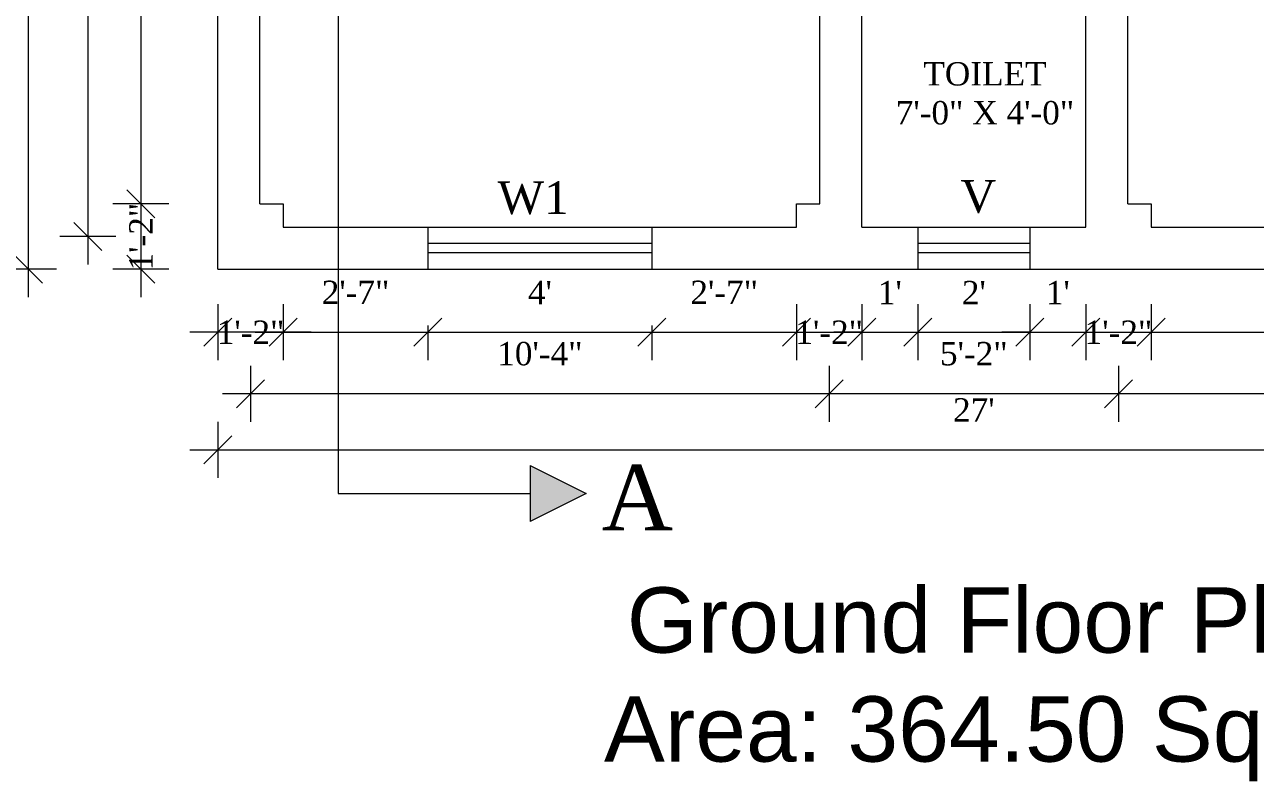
# Model space of a CAD drawing. Header units: inches. Extents: x 45643 to 78083, y -17830 to -3084.
# Drawn here: x 49104.2 to 49368, y -13875.1 to -13713 of the extents above; entities that cross this region are included whole.
import ezdxf

# ---------------------------------------------------------------- set-up
doc = ezdxf.new("R2010")
doc.units = ezdxf.units.IN
doc.header["$MEASUREMENT"] = 0
doc.layers.add('door', color=3, linetype='Continuous', lineweight=13)
doc.layers.add('steps', color=253, linetype='Continuous', lineweight=20)
doc.styles.get("Standard").update_dxf_attribs({"font": 'times.ttf'})
doc.dimstyles.new('Copy of Standard', dxfattribs={"dimtxt": 5, "dimasz": 6, "dimexe": 6, "dimexo": 12, "dimgap": 6, "dimtad": 1, "dimdec": 0, "dimzin": 0, "dimdsep": 46, "dimlunit": 3, "dimtxsty": 'Standard', "dimblk": 'OBLIQUE', "dimcen": 0.09, "dimdle": 6, "dimclrd": 256, "dimclre": 256, "dimclrt": 256, "dimadec": 0, "dimazin": 0, "dimtfac": 1, "dimtdec": 0, "dimtix": 1, "dimtmove": 2, "dimatfit": 3, "dimfxl": 6, "dimfxlon": 1, "dimtolj": 1, "dimtzin": 0, "dimlwd": 13, "dimlwe": 13, "dimarcsym": 0})

# ---------------------------------------------------------------- blocks, each defined once
blk = doc.blocks.new('_Oblique')
at = {"color": 0, "linetype": 'ByBlock', "lineweight": -2}
blk.add_line((-0.5, -0.5), (0.5, 0.5), dxfattribs=at)
blk = doc.blocks.new('*D1257')
at = {"layer": 'Defpoints', "color": 0, "ltscale": 0.5, "transparency": 16777216}
for p in [(49154.67, -13617.43), (49129.15, -13751.43), (49154.67, -13751.43)]:
    blk.add_point(p, dxfattribs=at)
at = {"layer": 'steps', "lineweight": 13, "ltscale": 0.5, "transparency": 16777216}
for p, q in [((49129.15, -13611.43), (49129.15, -13757.43)), ((49135.15, -13617.43), (49123.15, -13617.43)), ((49135.15, -13751.43), (49123.15, -13751.43))]:
    blk.add_line(p, q, dxfattribs=at)
at = {"layer": 'steps', "lineweight": 13, "ltscale": 0.5, "transparency": 16777216, "xscale": 6, "yscale": 6, "zscale": 6}
for p, rotation in [((49129.15, -13617.43), 90), ((49129.15, -13751.43), 270)]:
    blk.add_blockref('_Oblique', p, dxfattribs=dict(at, rotation=rotation))
at = {"layer": 'steps', "ltscale": 0.5, "transparency": 16777216, "insert": (49120.65, -13684.43), "char_height": 5, "attachment_point": 5, "rotation": 90}
blk.add_mtext('\\A1;11\'-2"', dxfattribs=at)
blk = doc.blocks.new('*D1258')
at = {"layer": 'Defpoints', "color": 0, "ltscale": 0.5, "transparency": 16777216}
for p in [(49154.67, -13751.43), (49129.15, -13765.43), (49154.67, -13765.43)]:
    blk.add_point(p, dxfattribs=at)
at = {"layer": 'steps', "lineweight": 13, "ltscale": 0.5, "transparency": 16777216}
for p, q in [((49129.15, -13745.43), (49129.15, -13771.43)), ((49135.15, -13751.43), (49123.15, -13751.43)), ((49135.15, -13765.43), (49123.15, -13765.43))]:
    blk.add_line(p, q, dxfattribs=at)
at = {"layer": 'steps', "lineweight": 13, "ltscale": 0.5, "transparency": 16777216, "xscale": 6, "yscale": 6, "zscale": 6}
for p, rotation in [((49129.15, -13751.43), 90), ((49129.15, -13765.43), 270)]:
    blk.add_blockref('_Oblique', p, dxfattribs=dict(at, rotation=rotation))
at = {"layer": 'steps', "ltscale": 0.5, "transparency": 16777216, "insert": (49129.15, -13758.43), "char_height": 5, "attachment_point": 5, "rotation": 90}
blk.add_mtext('\\A1;1\'-2"', dxfattribs=at)
blk = doc.blocks.new('*D1259')
at = {"layer": 'Defpoints', "color": 0, "ltscale": 0.5, "transparency": 16777216}
for p in [(49154.67, -13610.43), (49117.76, -13758.43), (49154.67, -13758.43)]:
    blk.add_point(p, dxfattribs=at)
at = {"layer": 'steps', "lineweight": 13, "ltscale": 0.5, "transparency": 16777216}
for p, q in [((49117.76, -13604.43), (49117.76, -13764.43)), ((49123.76, -13610.43), (49111.76, -13610.43)), ((49123.76, -13758.43), (49111.76, -13758.43))]:
    blk.add_line(p, q, dxfattribs=at)
at = {"layer": 'steps', "lineweight": 13, "ltscale": 0.5, "transparency": 16777216, "xscale": 6, "yscale": 6, "zscale": 6}
for p, rotation in [((49117.76, -13610.43), 90), ((49117.76, -13758.43), 270)]:
    blk.add_blockref('_Oblique', p, dxfattribs=dict(at, rotation=rotation))
at = {"layer": 'steps', "ltscale": 0.5, "transparency": 16777216, "insert": (49109.26, -13684.43), "char_height": 5, "attachment_point": 5, "rotation": 90}
blk.add_mtext('\\A1;12\'-4"', dxfattribs=at)
blk = doc.blocks.new('*D1260')
at = {"layer": 'Defpoints', "color": 0, "ltscale": 0.5, "transparency": 16777216}
for p in [(49105.09, -13603.43), (49145.67, -13603.43), (49145.67, -13765.43)]:
    blk.add_point(p, dxfattribs=at)
at = {"layer": 'steps', "lineweight": 13, "ltscale": 0.5, "transparency": 16777216}
for p, q in [((49105.09, -13771.43), (49105.09, -13597.43)), ((49111.09, -13603.43), (49099.09, -13603.43)), ((49111.09, -13765.43), (49099.09, -13765.43))]:
    blk.add_line(p, q, dxfattribs=at)
at = {"layer": 'steps', "lineweight": 13, "ltscale": 0.5, "transparency": 16777216, "xscale": 6, "yscale": 6, "zscale": 6}
for p, rotation in [((49105.09, -13603.43), 90), ((49105.09, -13765.43), 270)]:
    blk.add_blockref('_Oblique', p, dxfattribs=dict(at, rotation=rotation))
at = {"layer": 'steps', "ltscale": 0.5, "transparency": 16777216, "insert": (49096.54, -13684.43), "char_height": 5, "attachment_point": 5, "rotation": 90}
blk.add_mtext('\\A1;13\'-6"', dxfattribs=at)
blk = doc.blocks.new('*D1276')
at = {"layer": 'Defpoints', "color": 0, "ltscale": 0.5, "transparency": 16777216}
for p in [(49145.67, -13751.43), (49159.67, -13751.43), (49145.67, -13778.91)]:
    blk.add_point(p, dxfattribs=at)
at = {"layer": 'steps', "lineweight": 13, "ltscale": 0.5, "transparency": 16777216}
for p, q in [((49145.67, -13772.91), (49145.67, -13784.91)), ((49159.67, -13772.91), (49159.67, -13784.91)), ((49165.67, -13778.91), (49139.67, -13778.91))]:
    blk.add_line(p, q, dxfattribs=at)
at = {"layer": 'steps', "lineweight": 13, "ltscale": 0.5, "transparency": 16777216, "xscale": 6, "yscale": 6, "zscale": 6, "rotation": 180}
blk.add_blockref('_Oblique', (49145.67, -13778.91), dxfattribs=at)
at = {"layer": 'steps', "lineweight": 13, "ltscale": 0.5, "transparency": 16777216, "xscale": 6, "yscale": 6, "zscale": 6}
blk.add_blockref('_Oblique', (49159.67, -13778.91), dxfattribs=at)
at = {"layer": 'steps', "ltscale": 0.5, "transparency": 16777216, "insert": (49152.67, -13778.91), "char_height": 5, "attachment_point": 5}
blk.add_mtext('\\A1;1\'-2"', dxfattribs=at)
blk = doc.blocks.new('*D1277')
at = {"layer": 'Defpoints', "color": 0, "ltscale": 0.5, "transparency": 16777216}
for p in [(49159.67, -13751.43), (49190.67, -13765.43), (49190.67, -13778.91)]:
    blk.add_point(p, dxfattribs=at)
at = {"layer": 'steps', "lineweight": 13, "ltscale": 0.5, "transparency": 16777216}
for p, q in [((49159.67, -13772.91), (49159.67, -13784.91)), ((49153.67, -13778.91), (49196.67, -13778.91)), ((49190.67, -13777.43), (49190.67, -13784.91))]:
    blk.add_line(p, q, dxfattribs=at)
at = {"layer": 'steps', "lineweight": 13, "ltscale": 0.5, "transparency": 16777216, "xscale": 6, "yscale": 6, "zscale": 6, "rotation": 180}
blk.add_blockref('_Oblique', (49159.67, -13778.91), dxfattribs=at)
at = {"layer": 'steps', "lineweight": 13, "ltscale": 0.5, "transparency": 16777216, "xscale": 6, "yscale": 6, "zscale": 6}
blk.add_blockref('_Oblique', (49190.67, -13778.91), dxfattribs=at)
at = {"layer": 'steps', "ltscale": 0.5, "transparency": 16777216, "insert": (49175.17, -13770.36), "char_height": 5, "attachment_point": 5}
blk.add_mtext('\\A1;2\'-7"', dxfattribs=at)
blk = doc.blocks.new('*D1278')
at = {"layer": 'Defpoints', "color": 0, "ltscale": 0.5, "transparency": 16777216}
for p in [(49190.67, -13765.43), (49238.67, -13765.43), (49238.67, -13778.91)]:
    blk.add_point(p, dxfattribs=at)
at = {"layer": 'steps', "lineweight": 13, "ltscale": 0.5, "transparency": 16777216}
for p, q in [((49184.67, -13778.91), (49244.67, -13778.91)), ((49190.67, -13777.43), (49190.67, -13784.91)), ((49238.67, -13777.43), (49238.67, -13784.91))]:
    blk.add_line(p, q, dxfattribs=at)
at = {"layer": 'steps', "lineweight": 13, "ltscale": 0.5, "transparency": 16777216, "xscale": 6, "yscale": 6, "zscale": 6, "rotation": 180}
blk.add_blockref('_Oblique', (49190.67, -13778.91), dxfattribs=at)
at = {"layer": 'steps', "lineweight": 13, "ltscale": 0.5, "transparency": 16777216, "xscale": 6, "yscale": 6, "zscale": 6}
blk.add_blockref('_Oblique', (49238.67, -13778.91), dxfattribs=at)
at = {"layer": 'steps', "ltscale": 0.5, "transparency": 16777216, "insert": (49214.67, -13770.41), "char_height": 5, "attachment_point": 5}
blk.add_mtext("\\A1;4'", dxfattribs=at)
blk = doc.blocks.new('*D1279')
at = {"layer": 'Defpoints', "color": 0, "ltscale": 0.5, "transparency": 16777216}
for p in [(49269.67, -13756.43), (49238.67, -13765.43), (49269.67, -13778.91)]:
    blk.add_point(p, dxfattribs=at)
at = {"layer": 'steps', "lineweight": 13, "ltscale": 0.5, "transparency": 16777216}
for p, q in [((49269.67, -13772.91), (49269.67, -13784.91)), ((49232.67, -13778.91), (49275.67, -13778.91)), ((49238.67, -13777.43), (49238.67, -13784.91))]:
    blk.add_line(p, q, dxfattribs=at)
at = {"layer": 'steps', "lineweight": 13, "ltscale": 0.5, "transparency": 16777216, "xscale": 6, "yscale": 6, "zscale": 6, "rotation": 180}
blk.add_blockref('_Oblique', (49238.67, -13778.91), dxfattribs=at)
at = {"layer": 'steps', "lineweight": 13, "ltscale": 0.5, "transparency": 16777216, "xscale": 6, "yscale": 6, "zscale": 6}
blk.add_blockref('_Oblique', (49269.67, -13778.91), dxfattribs=at)
at = {"layer": 'steps', "ltscale": 0.5, "transparency": 16777216, "insert": (49254.17, -13770.36), "char_height": 5, "attachment_point": 5}
blk.add_mtext('\\A1;2\'-7"', dxfattribs=at)
blk = doc.blocks.new('*D1280')
at = {"layer": 'Defpoints', "color": 0, "ltscale": 0.5, "transparency": 16777216}
for p in [(49269.67, -13756.43), (49283.67, -13756.43), (49283.67, -13778.91)]:
    blk.add_point(p, dxfattribs=at)
at = {"layer": 'steps', "lineweight": 13, "ltscale": 0.5, "transparency": 16777216}
for p, q in [((49269.67, -13772.91), (49269.67, -13784.91)), ((49283.67, -13772.91), (49283.67, -13784.91)), ((49263.67, -13778.91), (49289.67, -13778.91))]:
    blk.add_line(p, q, dxfattribs=at)
at = {"layer": 'steps', "lineweight": 13, "ltscale": 0.5, "transparency": 16777216, "xscale": 6, "yscale": 6, "zscale": 6, "rotation": 180}
blk.add_blockref('_Oblique', (49269.67, -13778.91), dxfattribs=at)
at = {"layer": 'steps', "lineweight": 13, "ltscale": 0.5, "transparency": 16777216, "xscale": 6, "yscale": 6, "zscale": 6}
blk.add_blockref('_Oblique', (49283.67, -13778.91), dxfattribs=at)
at = {"layer": 'steps', "ltscale": 0.5, "transparency": 16777216, "insert": (49276.67, -13778.91), "char_height": 5, "attachment_point": 5}
blk.add_mtext('\\A1;1\'-2"', dxfattribs=at)
blk = doc.blocks.new('*D1281')
at = {"layer": 'Defpoints', "color": 0, "ltscale": 0.5, "transparency": 16777216}
for p in [(49283.67, -13756.43), (49295.67, -13756.43), (49295.67, -13778.91)]:
    blk.add_point(p, dxfattribs=at)
at = {"layer": 'steps', "lineweight": 13, "ltscale": 0.5, "transparency": 16777216}
for p, q in [((49283.67, -13772.91), (49283.67, -13784.91)), ((49295.67, -13772.91), (49295.67, -13784.91)), ((49283.67, -13778.91), (49277.67, -13778.91)), ((49283.67, -13778.91), (49295.67, -13778.91)), ((49295.67, -13778.91), (49301.67, -13778.91))]:
    blk.add_line(p, q, dxfattribs=at)
at = {"layer": 'steps', "lineweight": 13, "ltscale": 0.5, "transparency": 16777216, "xscale": 6, "yscale": 6, "zscale": 6}
blk.add_blockref('_Oblique', (49283.67, -13778.91), dxfattribs=at)
at = {"layer": 'steps', "lineweight": 13, "ltscale": 0.5, "transparency": 16777216, "xscale": 6, "yscale": 6, "zscale": 6, "rotation": 180}
blk.add_blockref('_Oblique', (49295.67, -13778.91), dxfattribs=at)
at = {"layer": 'steps', "ltscale": 0.5, "transparency": 16777216, "insert": (49289.67, -13770.41), "char_height": 5, "attachment_point": 5}
blk.add_mtext("\\A1;1'", dxfattribs=at)
blk = doc.blocks.new('*D1282')
at = {"layer": 'Defpoints', "color": 0, "ltscale": 0.5, "transparency": 16777216}
for p in [(49295.67, -13756.43), (49319.67, -13756.43), (49319.67, -13778.91)]:
    blk.add_point(p, dxfattribs=at)
at = {"layer": 'steps', "lineweight": 13, "ltscale": 0.5, "transparency": 16777216}
for p, q in [((49295.67, -13772.91), (49295.67, -13784.91)), ((49319.67, -13772.91), (49319.67, -13784.91)), ((49289.67, -13778.91), (49325.67, -13778.91))]:
    blk.add_line(p, q, dxfattribs=at)
at = {"layer": 'steps', "lineweight": 13, "ltscale": 0.5, "transparency": 16777216, "xscale": 6, "yscale": 6, "zscale": 6, "rotation": 180}
blk.add_blockref('_Oblique', (49295.67, -13778.91), dxfattribs=at)
at = {"layer": 'steps', "lineweight": 13, "ltscale": 0.5, "transparency": 16777216, "xscale": 6, "yscale": 6, "zscale": 6}
blk.add_blockref('_Oblique', (49319.67, -13778.91), dxfattribs=at)
at = {"layer": 'steps', "ltscale": 0.5, "transparency": 16777216, "insert": (49307.67, -13770.41), "char_height": 5, "attachment_point": 5}
blk.add_mtext("\\A1;2'", dxfattribs=at)
blk = doc.blocks.new('*D1283')
at = {"layer": 'Defpoints', "color": 0, "ltscale": 0.5, "transparency": 16777216}
for p in [(49319.67, -13756.43), (49331.67, -13756.43), (49331.67, -13778.91)]:
    blk.add_point(p, dxfattribs=at)
at = {"layer": 'steps', "lineweight": 13, "ltscale": 0.5, "transparency": 16777216}
for p, q in [((49319.67, -13772.91), (49319.67, -13784.91)), ((49331.67, -13772.91), (49331.67, -13784.91)), ((49319.67, -13778.91), (49313.67, -13778.91)), ((49319.67, -13778.91), (49331.67, -13778.91)), ((49331.67, -13778.91), (49337.67, -13778.91))]:
    blk.add_line(p, q, dxfattribs=at)
at = {"layer": 'steps', "lineweight": 13, "ltscale": 0.5, "transparency": 16777216, "xscale": 6, "yscale": 6, "zscale": 6}
blk.add_blockref('_Oblique', (49319.67, -13778.91), dxfattribs=at)
at = {"layer": 'steps', "lineweight": 13, "ltscale": 0.5, "transparency": 16777216, "xscale": 6, "yscale": 6, "zscale": 6, "rotation": 180}
blk.add_blockref('_Oblique', (49331.67, -13778.91), dxfattribs=at)
at = {"layer": 'steps', "ltscale": 0.5, "transparency": 16777216, "insert": (49325.67, -13770.41), "char_height": 5, "attachment_point": 5}
blk.add_mtext("\\A1;1'", dxfattribs=at)
blk = doc.blocks.new('*D1284')
at = {"layer": 'Defpoints', "color": 0, "ltscale": 0.5, "transparency": 16777216}
for p in [(49331.67, -13756.43), (49345.67, -13756.43), (49345.67, -13778.91)]:
    blk.add_point(p, dxfattribs=at)
at = {"layer": 'steps', "lineweight": 13, "ltscale": 0.5, "transparency": 16777216}
for p, q in [((49331.67, -13772.91), (49331.67, -13784.91)), ((49345.67, -13772.91), (49345.67, -13784.91)), ((49325.67, -13778.91), (49351.67, -13778.91))]:
    blk.add_line(p, q, dxfattribs=at)
at = {"layer": 'steps', "lineweight": 13, "ltscale": 0.5, "transparency": 16777216, "xscale": 6, "yscale": 6, "zscale": 6, "rotation": 180}
blk.add_blockref('_Oblique', (49331.67, -13778.91), dxfattribs=at)
at = {"layer": 'steps', "lineweight": 13, "ltscale": 0.5, "transparency": 16777216, "xscale": 6, "yscale": 6, "zscale": 6}
blk.add_blockref('_Oblique', (49345.67, -13778.91), dxfattribs=at)
at = {"layer": 'steps', "ltscale": 0.5, "transparency": 16777216, "insert": (49338.67, -13778.91), "char_height": 5, "attachment_point": 5}
blk.add_mtext('\\A1;1\'-2"', dxfattribs=at)
blk = doc.blocks.new('*D1285')
at = {"layer": 'Defpoints', "color": 0, "ltscale": 0.5, "transparency": 16777216}
for p in [(49345.67, -13756.43), (49455.67, -13756.43), (49455.67, -13778.91)]:
    blk.add_point(p, dxfattribs=at)
at = {"layer": 'steps', "lineweight": 13, "ltscale": 0.5, "transparency": 16777216}
for p, q in [((49345.67, -13772.91), (49345.67, -13784.91)), ((49455.67, -13772.91), (49455.67, -13784.91)), ((49339.67, -13778.91), (49461.67, -13778.91))]:
    blk.add_line(p, q, dxfattribs=at)
at = {"layer": 'steps', "lineweight": 13, "ltscale": 0.5, "transparency": 16777216, "xscale": 6, "yscale": 6, "zscale": 6, "rotation": 180}
blk.add_blockref('_Oblique', (49345.67, -13778.91), dxfattribs=at)
at = {"layer": 'steps', "lineweight": 13, "ltscale": 0.5, "transparency": 16777216, "xscale": 6, "yscale": 6, "zscale": 6}
blk.add_blockref('_Oblique', (49455.67, -13778.91), dxfattribs=at)
at = {"layer": 'steps', "ltscale": 0.5, "transparency": 16777216, "insert": (49400.67, -13770.36), "char_height": 5, "attachment_point": 5}
blk.add_mtext('\\A1;9\'-2"', dxfattribs=at)
blk = doc.blocks.new('*D1287')
at = {"layer": 'Defpoints', "color": 0, "ltscale": 0.5, "transparency": 16777216}
for p in [(49338.67, -13617.43), (49462.67, -13756.43), (49338.67, -13792.07)]:
    blk.add_point(p, dxfattribs=at)
at = {"layer": 'steps', "lineweight": 13, "ltscale": 0.5, "transparency": 16777216}
for p, q in [((49338.67, -13786.07), (49338.67, -13798.07)), ((49462.67, -13786.07), (49462.67, -13798.07)), ((49468.67, -13792.07), (49332.67, -13792.07))]:
    blk.add_line(p, q, dxfattribs=at)
at = {"layer": 'steps', "lineweight": 13, "ltscale": 0.5, "transparency": 16777216, "xscale": 6, "yscale": 6, "zscale": 6, "rotation": 180}
blk.add_blockref('_Oblique', (49338.67, -13792.07), dxfattribs=at)
at = {"layer": 'steps', "lineweight": 13, "ltscale": 0.5, "transparency": 16777216, "xscale": 6, "yscale": 6, "zscale": 6}
blk.add_blockref('_Oblique', (49462.67, -13792.07), dxfattribs=at)
at = {"layer": 'steps', "ltscale": 0.5, "transparency": 16777216, "insert": (49400.67, -13783.53), "char_height": 5, "attachment_point": 5}
blk.add_mtext('\\A1;10\'-4"', dxfattribs=at)
blk = doc.blocks.new('*D1288')
at = {"layer": 'Defpoints', "color": 0, "ltscale": 0.5, "transparency": 16777216}
for p in [(49276.67, -13617.43), (49338.67, -13617.43), (49276.67, -13792.07)]:
    blk.add_point(p, dxfattribs=at)
at = {"layer": 'steps', "lineweight": 13, "ltscale": 0.5, "transparency": 16777216}
for p, q in [((49276.67, -13786.07), (49276.67, -13798.07)), ((49338.67, -13786.07), (49338.67, -13798.07)), ((49344.67, -13792.07), (49270.67, -13792.07))]:
    blk.add_line(p, q, dxfattribs=at)
at = {"layer": 'steps', "lineweight": 13, "ltscale": 0.5, "transparency": 16777216, "xscale": 6, "yscale": 6, "zscale": 6, "rotation": 180}
blk.add_blockref('_Oblique', (49276.67, -13792.07), dxfattribs=at)
at = {"layer": 'steps', "lineweight": 13, "ltscale": 0.5, "transparency": 16777216, "xscale": 6, "yscale": 6, "zscale": 6}
blk.add_blockref('_Oblique', (49338.67, -13792.07), dxfattribs=at)
at = {"layer": 'steps', "ltscale": 0.5, "transparency": 16777216, "insert": (49307.67, -13783.53), "char_height": 5, "attachment_point": 5}
blk.add_mtext('\\A1;5\'-2"', dxfattribs=at)
blk = doc.blocks.new('*D1289')
at = {"layer": 'Defpoints', "color": 0, "ltscale": 0.5, "transparency": 16777216}
for p in [(49276.67, -13617.43), (49152.67, -13756.43), (49152.67, -13792.07)]:
    blk.add_point(p, dxfattribs=at)
at = {"layer": 'steps', "lineweight": 13, "ltscale": 0.5, "transparency": 16777216}
for p, q in [((49152.67, -13786.07), (49152.67, -13798.07)), ((49276.67, -13786.07), (49276.67, -13798.07)), ((49282.67, -13792.07), (49146.67, -13792.07))]:
    blk.add_line(p, q, dxfattribs=at)
at = {"layer": 'steps', "lineweight": 13, "ltscale": 0.5, "transparency": 16777216, "xscale": 6, "yscale": 6, "zscale": 6, "rotation": 180}
blk.add_blockref('_Oblique', (49152.67, -13792.07), dxfattribs=at)
at = {"layer": 'steps', "lineweight": 13, "ltscale": 0.5, "transparency": 16777216, "xscale": 6, "yscale": 6, "zscale": 6}
blk.add_blockref('_Oblique', (49276.67, -13792.07), dxfattribs=at)
at = {"layer": 'steps', "ltscale": 0.5, "transparency": 16777216, "insert": (49214.67, -13783.53), "char_height": 5, "attachment_point": 5}
blk.add_mtext('\\A1;10\'-4"', dxfattribs=at)
blk = doc.blocks.new('*D1290')
at = {"layer": 'Defpoints', "color": 0, "ltscale": 0.5, "transparency": 16777216}
for p in [(49145.67, -13765.43), (49469.67, -13765.43), (49469.67, -13804.09)]:
    blk.add_point(p, dxfattribs=at)
at = {"layer": 'steps', "lineweight": 13, "ltscale": 0.5, "transparency": 16777216}
for p, q in [((49145.67, -13798.09), (49145.67, -13810.09)), ((49469.67, -13798.09), (49469.67, -13810.09)), ((49139.67, -13804.09), (49475.67, -13804.09))]:
    blk.add_line(p, q, dxfattribs=at)
at = {"layer": 'steps', "lineweight": 13, "ltscale": 0.5, "transparency": 16777216, "xscale": 6, "yscale": 6, "zscale": 6, "rotation": 180}
blk.add_blockref('_Oblique', (49145.67, -13804.09), dxfattribs=at)
at = {"layer": 'steps', "lineweight": 13, "ltscale": 0.5, "transparency": 16777216, "xscale": 6, "yscale": 6, "zscale": 6}
blk.add_blockref('_Oblique', (49469.67, -13804.09), dxfattribs=at)
at = {"layer": 'steps', "ltscale": 0.5, "transparency": 16777216, "insert": (49307.67, -13795.54), "char_height": 5, "attachment_point": 5}
blk.add_mtext("\\A1;27'", dxfattribs=at)

msp = doc.modelspace()

# ---------------------------------------------------------------- hatches: boundary and pattern name
at = {"linetype": 'ByBlock', "lineweight": 5}
msp.add_hatch(color=7, dxfattribs=at).paths.add_polyline_path([(49224.59, -13813.43), (49212.59, -13807.43), (49212.59, -13819.43)])

# ---------------------------------------------------------------- linework, layer by layer
at = {"color": 7, "linetype": 'ByBlock', "lineweight": 5}
for p, q in [((49171.42, -13537.16), (49171.42, -13813.43)), ((49212.59, -13807.43), (49212.59, -13819.43)), ((49212.59, -13807.43), (49224.59, -13813.43)), ((49171.42, -13813.43), (49212.59, -13813.43)), ((49224.59, -13813.43), (49212.59, -13819.43))]:
    msp.add_line(p, q, dxfattribs=at)
at = {"layer": 'door', "ltscale": 0.5}
for p, q in [((49145.67, -13765.43), (49145.67, -13603.43)), ((49154.67, -13751.43), (49154.67, -13617.43)), ((49274.67, -13751.43), (49274.67, -13653.43)), ((49340.67, -13751.43), (49340.67, -13653.43)), ((49283.67, -13756.43), (49283.67, -13672.43)), ((49331.67, -13756.43), (49331.67, -13672.43)), ((49159.67, -13756.43), (49269.67, -13756.43)), ((49190.67, -13756.43), (49190.67, -13765.43)), ((49238.67, -13756.43), (49238.67, -13765.43)), ((49283.67, -13756.43), (49331.67, -13756.43)), ((49295.67, -13756.43), (49295.67, -13765.43)), ((49319.67, -13756.43), (49319.67, -13765.43)), ((49345.67, -13756.43), (49455.67, -13756.43)), ((49238.67, -13759.93), (49190.67, -13759.93)), ((49319.67, -13759.93), (49295.67, -13759.93)), ((49238.67, -13761.93), (49190.67, -13761.93)), ((49319.67, -13761.93), (49295.67, -13761.93)), ((49145.67, -13765.43), (49469.67, -13765.43))]:
    msp.add_line(p, q, dxfattribs=at)
for points in [[(49154.67, -13751.43), (49159.67, -13751.43), (49159.67, -13756.43)], [(49269.67, -13756.43), (49269.67, -13751.43), (49274.67, -13751.43)], [(49340.67, -13751.43), (49345.67, -13751.43), (49345.67, -13756.43)]]:
    msp.add_lwpolyline(points, dxfattribs=at)

# ---------------------------------------------------------------- texts
at = {"color": 7, "linetype": 'ByBlock', "lineweight": 5, "char_height": 14}
for s, insert, width, attachment_point in [('A', (49227.92, -13807.31), 26.5803, 1), ('{\\fArial CE|b0|i0|c238|p34;Ground Floor Plan\\PArea: \\fArial CE|b0|i0|c0|p34;364.50\\fArial CE|b0|i0|c238|p34; Sq. Ft}', (49313.2, -13854.34), 235.547, 5)]:
    msp.add_mtext(s, dxfattribs=dict(at, insert=insert, width=width, attachment_point=attachment_point))
at = {"layer": 'steps', "color": 7, "ltscale": 0.3, "insert": (49310.06, -13721.05), "char_height": 5, "width": 55.268, "attachment_point": 2}
msp.add_mtext('{\\fTimes New Roman|b0|i0|c0|p18;TOILET\\P7\'-0" X 4\'-0"}', dxfattribs=at)
at = {"layer": 'steps', "color": 7, "ltscale": 0.3, "char_height": 7, "attachment_point": 2}
for s, insert in [('W1', (49213.22, -13746.59)), ('V', (49308.64, -13746.3))]:
    msp.add_mtext_dynamic_manual_height_columns(s, width=18.6213, gutter_width=40, heights=[0], dxfattribs=dict(at, insert=insert))

# ---------------------------------------------------------------- dimensions: what is measured, and where the dimension line sits
at = {"layer": 'steps', "ltscale": 0.5}
for base, p1, p2, picture, middle in [((49105.09, -13603.43), (49145.67, -13765.43), (49145.67, -13603.43), '*D1260', (49096.54, -13684.43)), ((49117.76, -13758.43), (49154.67, -13610.43), (49154.67, -13758.43), '*D1259', (49109.26, -13684.43)), ((49129.15, -13751.43), (49154.67, -13617.43), (49154.67, -13751.43), '*D1257', (49120.65, -13684.43))]:
    dim = msp.add_linear_dim(base=base, p1=p1, p2=p2, angle=270, dimstyle='Copy of Standard', dxfattribs=at)
    dim.commit()
    dim.dimension.update_dxf_attribs({"geometry": picture, "text_midpoint": middle})
for base, p1, p2, picture, middle in [((49152.67, -13792.07), (49276.67, -13617.43), (49152.67, -13756.43), '*D1289', (49214.67, -13783.53)), ((49276.67, -13792.07), (49338.67, -13617.43), (49276.67, -13617.43), '*D1288', (49307.67, -13783.53)), ((49338.67, -13792.07), (49462.67, -13756.43), (49338.67, -13617.43), '*D1287', (49400.67, -13783.53)), ((49190.67, -13778.91), (49159.67, -13751.43), (49190.67, -13765.43), '*D1277', (49175.17, -13770.36)), ((49269.67, -13778.91), (49238.67, -13765.43), (49269.67, -13756.43), '*D1279', (49254.17, -13770.36)), ((49295.67, -13778.91), (49283.67, -13756.43), (49295.67, -13756.43), '*D1281', (49289.67, -13770.41)), ((49319.67, -13778.91), (49295.67, -13756.43), (49319.67, -13756.43), '*D1282', (49307.67, -13770.41)), ((49331.67, -13778.91), (49319.67, -13756.43), (49331.67, -13756.43), '*D1283', (49325.67, -13770.41)), ((49455.67, -13778.91), (49345.67, -13756.43), (49455.67, -13756.43), '*D1285', (49400.67, -13770.36)), ((49469.67, -13804.09), (49145.67, -13765.43), (49469.67, -13765.43), '*D1290', (49307.67, -13795.54)), ((49238.67, -13778.91), (49190.67, -13765.43), (49238.67, -13765.43), '*D1278', (49214.67, -13770.41))]:
    dim = msp.add_linear_dim(base=base, p1=p1, p2=p2, dimstyle='Copy of Standard', dxfattribs=at)
    dim.commit()
    dim.dimension.update_dxf_attribs({"geometry": picture, "text_midpoint": middle})
dim = msp.add_linear_dim(base=(49129.15, -13765.43), p1=(49154.67, -13751.43), p2=(49154.67, -13765.43), angle=270, dimstyle='Copy of Standard', dxfattribs=at)
dim.commit()
dim.dimension.update_dxf_attribs({"geometry": '*D1258', "text_midpoint": (49129.15, -13758.43), "dimtype": 160})
for base, p1, p2, picture, middle in [((49145.67, -13778.91), (49159.67, -13751.43), (49145.67, -13751.43), '*D1276', (49152.67, -13778.91)), ((49283.67, -13778.91), (49269.67, -13756.43), (49283.67, -13756.43), '*D1280', (49276.67, -13778.91)), ((49345.67, -13778.91), (49331.67, -13756.43), (49345.67, -13756.43), '*D1284', (49338.67, -13778.91))]:
    dim = msp.add_linear_dim(base=base, p1=p1, p2=p2, dimstyle='Copy of Standard', dxfattribs=at)
    dim.commit()
    dim.dimension.update_dxf_attribs({"geometry": picture, "text_midpoint": middle, "dimtype": 160})

doc.saveas('drawing.dxf')
